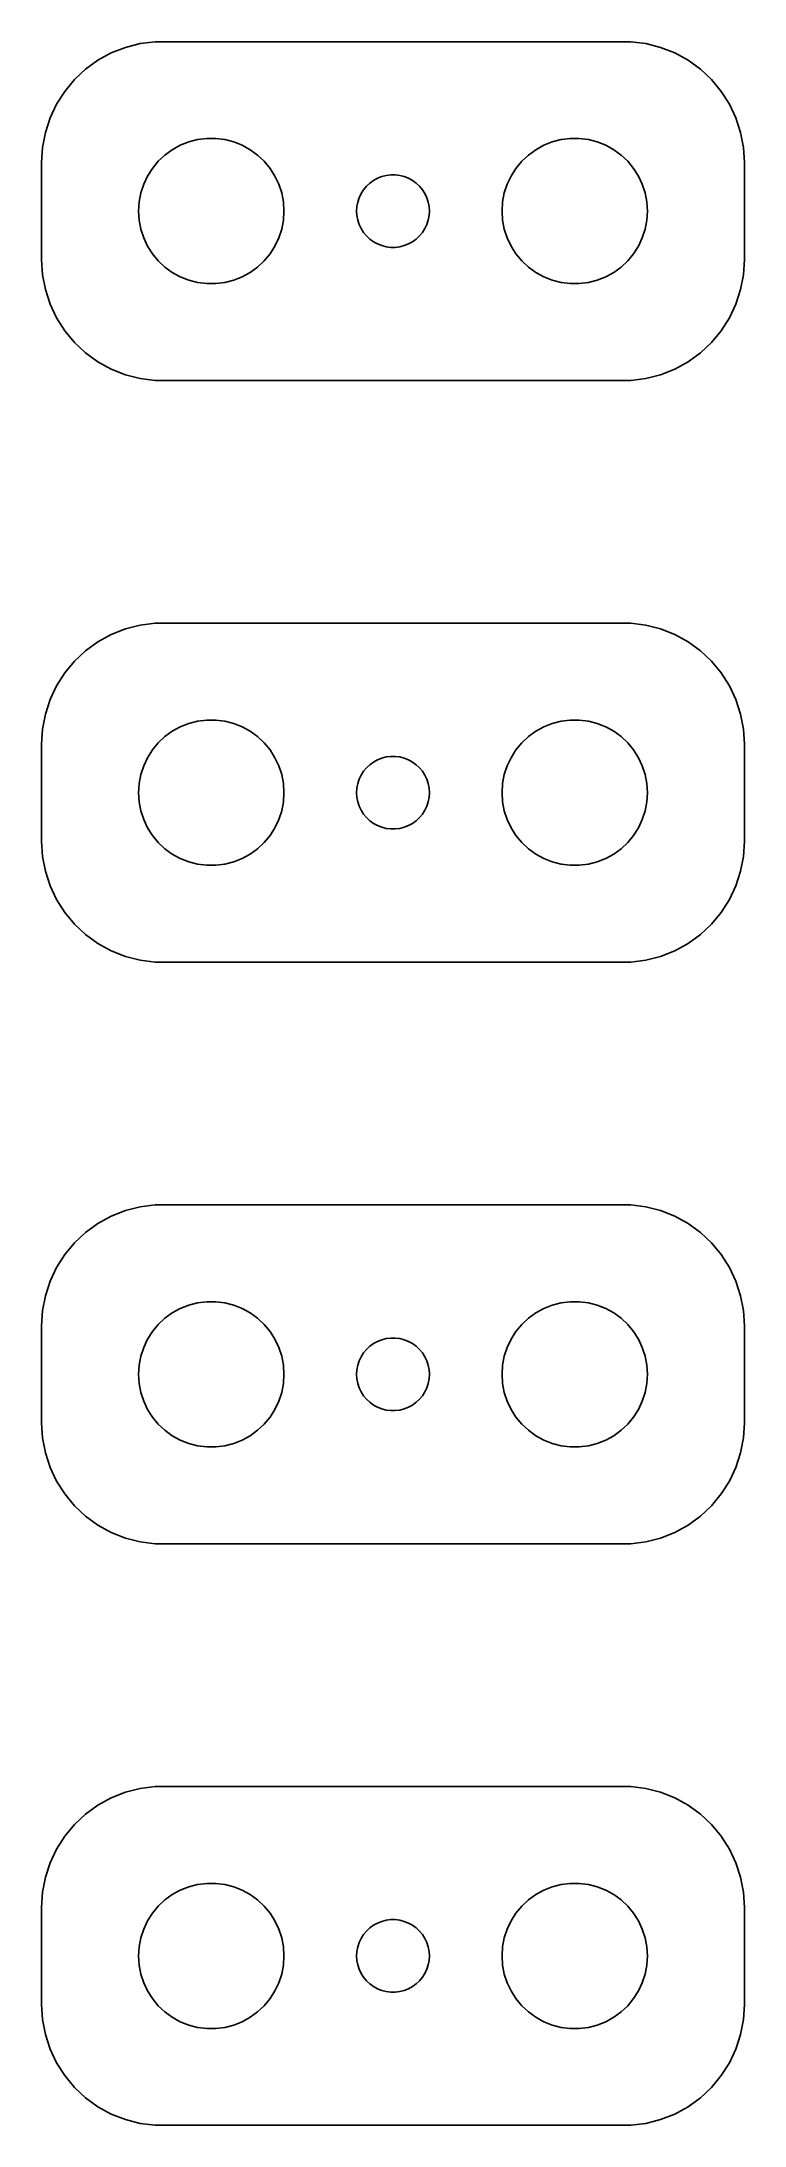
# Model space of a CAD drawing. Header units: metres. Extents: x -14.5 to 14.5, y 65 to 151.
import ezdxf

# ---------------------------------------------------------------- set-up
doc = ezdxf.new("R2010")
doc.units = ezdxf.units.M

msp = doc.modelspace()

# ---------------------------------------------------------------- linework, layer by layer
for p, q in [((-11.6289, 150.524), (-12.1791, 150.222)), ((-11.0451, 150.755), (-11.6289, 150.524)), ((-10.4369, 150.911), (-11.0451, 150.755)), ((-9.81395, 150.99), (-10.4369, 150.911)), ((9.81395, 150.99), (-9.81395, 150.99)), ((10.4369, 150.911), (9.81395, 150.99)), ((11.0451, 150.755), (10.4369, 150.911)), ((11.6289, 150.524), (11.0451, 150.755)), ((12.1791, 150.222), (11.6289, 150.524)), ((-12.6871, 149.853), (-13.1448, 149.423)), ((-12.1791, 150.222), (-12.6871, 149.853)), ((12.6871, 149.853), (12.1791, 150.222)), ((13.1448, 149.423), (12.6871, 149.853)), ((-13.5451, 148.939), (-13.8815, 148.409)), ((-13.1448, 149.423), (-13.5451, 148.939)), ((13.5451, 148.939), (13.1448, 149.423)), ((13.8815, 148.409), (13.5451, 148.939)), ((-13.8815, 148.409), (-14.1489, 147.841)), ((14.1489, 147.841), (13.8815, 148.409)), ((-14.3429, 147.243), (-14.4606, 146.627)), ((-14.1489, 147.841), (-14.3429, 147.243)), ((14.3429, 147.243), (14.1489, 147.841)), ((14.4606, 146.627), (14.3429, 147.243)), ((-14.4606, 146.627), (-14.5, 146)), ((-9.6869, 146.054), (-9.41226, 146.312)), ((-9.41226, 146.312), (-9.10747, 146.533)), ((-9.10747, 146.533), (-8.77733, 146.714)), ((-8.77733, 146.714), (-8.42705, 146.853)), ((-8.42705, 146.853), (-8.06213, 146.947)), ((-8.06213, 146.947), (-7.68837, 146.994)), ((-7.68837, 146.994), (-7.31161, 146.994)), ((-7.31161, 146.994), (-6.93785, 146.947)), ((-6.93785, 146.947), (-6.57294, 146.853)), ((-6.57294, 146.853), (-6.22266, 146.714)), ((-6.22266, 146.714), (-5.89252, 146.533)), ((-5.89252, 146.533), (-5.58772, 146.312)), ((-5.58772, 146.312), (-5.31308, 146.054)), ((5.31308, 146.054), (5.58772, 146.312)), ((5.58772, 146.312), (5.89252, 146.533)), ((5.89252, 146.533), (6.22266, 146.714)), ((6.22266, 146.714), (6.57294, 146.853)), ((6.57294, 146.853), (6.93785, 146.947)), ((6.93785, 146.947), (7.31161, 146.994)), ((7.31161, 146.994), (7.68837, 146.994)), ((7.68837, 146.994), (8.06213, 146.947)), ((8.06213, 146.947), (8.42705, 146.853)), ((8.42705, 146.853), (8.77733, 146.714)), ((8.77733, 146.714), (9.10747, 146.533)), ((9.10747, 146.533), (9.41226, 146.312)), ((9.41226, 146.312), (9.6869, 146.054)), ((14.5, 146), (14.4606, 146.627)), ((-14.5, 146), (-14.5, 142)), ((-10.2893, 145.104), (-10.1289, 145.445)), ((-10.1289, 145.445), (-9.92705, 145.763)), ((-9.92705, 145.763), (-9.6869, 146.054)), ((-5.31308, 146.054), (-5.07294, 145.763)), ((-5.07294, 145.763), (-4.87108, 145.445)), ((-4.87108, 145.445), (-4.71066, 145.104)), ((-0.803726, 145.266), (-0.638657, 145.357)), ((-0.638657, 145.357), (-0.463516, 145.427)), ((-0.463516, 145.427), (-0.281067, 145.473)), ((-0.281067, 145.473), (-0.094177, 145.497)), ((-0.094177, 145.497), (0.094177, 145.497)), ((0.094177, 145.497), (0.281067, 145.473)), ((0.281067, 145.473), (0.463516, 145.427)), ((0.463516, 145.427), (0.638657, 145.357)), ((0.638657, 145.357), (0.803726, 145.266)), ((4.71066, 145.104), (4.87108, 145.445)), ((4.87108, 145.445), (5.07294, 145.763)), ((5.07294, 145.763), (5.31308, 146.054)), ((9.6869, 146.054), (9.92705, 145.763)), ((9.92705, 145.763), (10.1289, 145.445)), ((10.1289, 145.445), (10.2893, 145.104)), ((14.5, 142), (14.5, 146)), ((-10.4763, 144.376), (-10.4057, 144.746)), ((-10.4057, 144.746), (-10.2893, 145.104)), ((-4.71066, 145.104), (-4.59424, 144.746)), ((-4.59424, 144.746), (-4.52365, 144.376)), ((-1.45287, 144.373), (-1.39465, 144.552)), ((-1.39465, 144.552), (-1.31445, 144.723)), ((-1.31445, 144.723), (-1.21352, 144.882)), ((-1.21352, 144.882), (-1.09344, 145.027)), ((-1.09344, 145.027), (-0.956131, 145.156)), ((-0.956131, 145.156), (-0.803726, 145.266)), ((0.803726, 145.266), (0.956131, 145.156)), ((0.956131, 145.156), (1.09344, 145.027)), ((1.09344, 145.027), (1.21352, 144.882)), ((1.21352, 144.882), (1.31445, 144.723)), ((1.31445, 144.723), (1.39465, 144.552)), ((1.39465, 144.552), (1.45287, 144.373)), ((4.52365, 144.376), (4.59424, 144.746)), ((4.59424, 144.746), (4.71066, 145.104)), ((10.2893, 145.104), (10.4057, 144.746)), ((10.4057, 144.746), (10.4763, 144.376)), ((-10.5, 144), (-10.4763, 144.376)), ((-10.4763, 143.624), (-10.5, 144)), ((-10.4057, 143.254), (-10.4763, 143.624)), ((-4.52365, 143.624), (-4.59424, 143.254)), ((-4.52365, 144.376), (-4.5, 144)), ((-4.5, 144), (-4.52365, 143.624)), ((-1.5, 144), (-1.48816, 144.188)), ((-1.48816, 143.812), (-1.5, 144)), ((-1.48816, 144.188), (-1.45287, 144.373)), ((-1.45287, 143.627), (-1.48816, 143.812)), ((-1.39465, 143.448), (-1.45287, 143.627)), ((1.45287, 143.627), (1.39465, 143.448)), ((1.45287, 144.373), (1.48816, 144.188)), ((1.48816, 143.812), (1.45287, 143.627)), ((1.48816, 144.188), (1.5, 144)), ((1.5, 144), (1.48816, 143.812)), ((4.5, 144), (4.52365, 144.376)), ((4.52365, 143.624), (4.5, 144)), ((4.59424, 143.254), (4.52365, 143.624)), ((10.4763, 143.624), (10.4057, 143.254)), ((10.4763, 144.376), (10.5, 144)), ((10.5, 144), (10.4763, 143.624)), ((-10.2893, 142.896), (-10.4057, 143.254)), ((-10.1289, 142.555), (-10.2893, 142.896)), ((-4.71066, 142.896), (-4.87108, 142.555)), ((-4.59424, 143.254), (-4.71066, 142.896)), ((-1.31445, 143.277), (-1.39465, 143.448)), ((-1.21352, 143.118), (-1.31445, 143.277)), ((-1.09344, 142.973), (-1.21352, 143.118)), ((-0.956131, 142.844), (-1.09344, 142.973)), ((-0.803726, 142.734), (-0.956131, 142.844)), ((-0.638657, 142.643), (-0.803726, 142.734)), ((0.803726, 142.734), (0.638657, 142.643)), ((0.956131, 142.844), (0.803726, 142.734)), ((1.09344, 142.973), (0.956131, 142.844)), ((1.21352, 143.118), (1.09344, 142.973)), ((1.31445, 143.277), (1.21352, 143.118)), ((1.39465, 143.448), (1.31445, 143.277)), ((4.71066, 142.896), (4.59424, 143.254)), ((4.87108, 142.555), (4.71066, 142.896)), ((10.2893, 142.896), (10.1289, 142.555)), ((10.4057, 143.254), (10.2893, 142.896)), ((-14.5, 142), (-14.4606, 141.373)), ((-9.92705, 142.237), (-10.1289, 142.555)), ((-9.6869, 141.946), (-9.92705, 142.237)), ((-9.41226, 141.688), (-9.6869, 141.946)), ((-5.31308, 141.946), (-5.58772, 141.688)), ((-5.07294, 142.237), (-5.31308, 141.946)), ((-4.87108, 142.555), (-5.07294, 142.237)), ((-0.463516, 142.573), (-0.638657, 142.643)), ((-0.281067, 142.527), (-0.463516, 142.573)), ((-0.094177, 142.503), (-0.281067, 142.527)), ((0.094177, 142.503), (-0.094177, 142.503)), ((0.281067, 142.527), (0.094177, 142.503)), ((0.463516, 142.573), (0.281067, 142.527)), ((0.638657, 142.643), (0.463516, 142.573)), ((5.07294, 142.237), (4.87108, 142.555)), ((5.31308, 141.946), (5.07294, 142.237)), ((5.58772, 141.688), (5.31308, 141.946)), ((9.6869, 141.946), (9.41226, 141.688)), ((9.92705, 142.237), (9.6869, 141.946)), ((10.1289, 142.555), (9.92705, 142.237)), ((14.4606, 141.373), (14.5, 142)), ((-14.4606, 141.373), (-14.3429, 140.757)), ((-9.10747, 141.467), (-9.41226, 141.688)), ((-8.77733, 141.286), (-9.10747, 141.467)), ((-8.42705, 141.147), (-8.77733, 141.286)), ((-8.06213, 141.053), (-8.42705, 141.147)), ((-7.68837, 141.006), (-8.06213, 141.053)), ((-6.93785, 141.053), (-7.31161, 141.006)), ((-6.57294, 141.147), (-6.93785, 141.053)), ((-6.22266, 141.286), (-6.57294, 141.147)), ((-5.89252, 141.467), (-6.22266, 141.286)), ((-5.58772, 141.688), (-5.89252, 141.467)), ((5.89252, 141.467), (5.58772, 141.688)), ((6.22266, 141.286), (5.89252, 141.467)), ((6.57294, 141.147), (6.22266, 141.286)), ((6.93785, 141.053), (6.57294, 141.147)), ((7.31161, 141.006), (6.93785, 141.053)), ((8.06213, 141.053), (7.68837, 141.006)), ((8.42705, 141.147), (8.06213, 141.053)), ((8.77733, 141.286), (8.42705, 141.147)), ((9.10747, 141.467), (8.77733, 141.286)), ((9.41226, 141.688), (9.10747, 141.467)), ((14.3429, 140.757), (14.4606, 141.373)), ((-14.3429, 140.757), (-14.1489, 140.159)), ((-14.1489, 140.159), (-13.8815, 139.591)), ((-7.31161, 141.006), (-7.68837, 141.006)), ((7.68837, 141.006), (7.31161, 141.006)), ((13.8815, 139.591), (14.1489, 140.159)), ((14.1489, 140.159), (14.3429, 140.757)), ((-13.8815, 139.591), (-13.5451, 139.061)), ((13.5451, 139.061), (13.8815, 139.591)), ((-13.5451, 139.061), (-13.1448, 138.577)), ((-13.1448, 138.577), (-12.6871, 138.147)), ((12.6871, 138.147), (13.1448, 138.577)), ((13.1448, 138.577), (13.5451, 139.061)), ((-12.6871, 138.147), (-12.1791, 137.778)), ((-12.1791, 137.778), (-11.6289, 137.476)), ((11.6289, 137.476), (12.1791, 137.778)), ((12.1791, 137.778), (12.6871, 138.147)), ((-11.6289, 137.476), (-11.0451, 137.245)), ((-11.0451, 137.245), (-10.4369, 137.089)), ((-10.4369, 137.089), (-9.81395, 137.01)), ((-9.81395, 137.01), (9.81395, 137.01)), ((9.81395, 137.01), (10.4369, 137.089)), ((10.4369, 137.089), (11.0451, 137.245)), ((11.0451, 137.245), (11.6289, 137.476)), ((-11.6289, 126.524), (-12.1791, 126.222)), ((-11.0451, 126.755), (-11.6289, 126.524)), ((-10.4369, 126.911), (-11.0451, 126.755)), ((-9.81395, 126.99), (-10.4369, 126.911)), ((9.81395, 126.99), (-9.81395, 126.99)), ((10.4369, 126.911), (9.81395, 126.99)), ((11.0451, 126.755), (10.4369, 126.911)), ((11.6289, 126.524), (11.0451, 126.755)), ((12.1791, 126.222), (11.6289, 126.524)), ((-12.6871, 125.853), (-13.1448, 125.423)), ((-12.1791, 126.222), (-12.6871, 125.853)), ((12.6871, 125.853), (12.1791, 126.222)), ((13.1448, 125.423), (12.6871, 125.853)), ((-13.5451, 124.939), (-13.8815, 124.409)), ((-13.1448, 125.423), (-13.5451, 124.939)), ((13.5451, 124.939), (13.1448, 125.423)), ((13.8815, 124.409), (13.5451, 124.939)), ((-14.1489, 123.841), (-14.3429, 123.243)), ((-13.8815, 124.409), (-14.1489, 123.841)), ((14.1489, 123.841), (13.8815, 124.409)), ((14.3429, 123.243), (14.1489, 123.841)), ((-14.3429, 123.243), (-14.4606, 122.627)), ((-8.06213, 122.947), (-7.68837, 122.994)), ((-7.68837, 122.994), (-7.31161, 122.994)), ((-7.31161, 122.994), (-6.93785, 122.947)), ((6.93785, 122.947), (7.31161, 122.994)), ((7.31161, 122.994), (7.68837, 122.994)), ((7.68837, 122.994), (8.06213, 122.947)), ((14.4606, 122.627), (14.3429, 123.243)), ((-14.4606, 122.627), (-14.5, 122)), ((-9.6869, 122.054), (-9.41226, 122.312)), ((-9.41226, 122.312), (-9.10747, 122.533)), ((-9.10747, 122.533), (-8.77733, 122.714)), ((-8.77733, 122.714), (-8.42705, 122.853)), ((-8.42705, 122.853), (-8.06213, 122.947)), ((-6.93785, 122.947), (-6.57294, 122.853)), ((-6.57294, 122.853), (-6.22266, 122.714)), ((-6.22266, 122.714), (-5.89252, 122.533)), ((-5.89252, 122.533), (-5.58772, 122.312)), ((-5.58772, 122.312), (-5.31308, 122.054)), ((5.31308, 122.054), (5.58772, 122.312)), ((5.58772, 122.312), (5.89252, 122.533)), ((5.89252, 122.533), (6.22266, 122.714)), ((6.22266, 122.714), (6.57294, 122.853)), ((6.57294, 122.853), (6.93785, 122.947)), ((8.06213, 122.947), (8.42705, 122.853)), ((8.42705, 122.853), (8.77733, 122.714)), ((8.77733, 122.714), (9.10747, 122.533)), ((9.10747, 122.533), (9.41226, 122.312)), ((9.41226, 122.312), (9.6869, 122.054)), ((14.5, 122), (14.4606, 122.627)), ((-14.5, 122), (-14.5, 118)), ((-10.2893, 121.104), (-10.1289, 121.445)), ((-10.1289, 121.445), (-9.92705, 121.763)), ((-9.92705, 121.763), (-9.6869, 122.054)), ((-5.31308, 122.054), (-5.07294, 121.763)), ((-5.07294, 121.763), (-4.87108, 121.445)), ((-4.87108, 121.445), (-4.71066, 121.104)), ((-0.956131, 121.156), (-0.803726, 121.266)), ((-0.803726, 121.266), (-0.638657, 121.357)), ((-0.638657, 121.357), (-0.463516, 121.427)), ((-0.463516, 121.427), (-0.281067, 121.473)), ((-0.281067, 121.473), (-0.094177, 121.497)), ((-0.094177, 121.497), (0.094177, 121.497)), ((0.094177, 121.497), (0.281067, 121.473)), ((0.281067, 121.473), (0.463516, 121.427)), ((0.463516, 121.427), (0.638657, 121.357)), ((0.638657, 121.357), (0.803726, 121.266)), ((0.803726, 121.266), (0.956131, 121.156)), ((4.71066, 121.104), (4.87108, 121.445)), ((4.87108, 121.445), (5.07294, 121.763)), ((5.07294, 121.763), (5.31308, 122.054)), ((9.6869, 122.054), (9.92705, 121.763)), ((9.92705, 121.763), (10.1289, 121.445)), ((10.1289, 121.445), (10.2893, 121.104)), ((14.5, 118), (14.5, 122)), ((-10.5, 120), (-10.4763, 120.376)), ((-10.4763, 120.376), (-10.4057, 120.746)), ((-10.4057, 120.746), (-10.2893, 121.104)), ((-4.71066, 121.104), (-4.59424, 120.746)), ((-4.59424, 120.746), (-4.52365, 120.376)), ((-4.52365, 120.376), (-4.5, 120)), ((-1.48816, 120.188), (-1.45287, 120.373)), ((-1.45287, 120.373), (-1.39465, 120.552)), ((-1.39465, 120.552), (-1.31445, 120.723)), ((-1.31445, 120.723), (-1.21352, 120.882)), ((-1.21352, 120.882), (-1.09344, 121.027)), ((-1.09344, 121.027), (-0.956131, 121.156)), ((0.956131, 121.156), (1.09344, 121.027)), ((1.09344, 121.027), (1.21352, 120.882)), ((1.21352, 120.882), (1.31445, 120.723)), ((1.31445, 120.723), (1.39465, 120.552)), ((1.39465, 120.552), (1.45287, 120.373)), ((1.45287, 120.373), (1.48816, 120.188)), ((4.5, 120), (4.52365, 120.376)), ((4.52365, 120.376), (4.59424, 120.746)), ((4.59424, 120.746), (4.71066, 121.104)), ((10.2893, 121.104), (10.4057, 120.746)), ((10.4057, 120.746), (10.4763, 120.376)), ((10.4763, 120.376), (10.5, 120)), ((-10.4763, 119.624), (-10.5, 120)), ((-10.4057, 119.254), (-10.4763, 119.624)), ((-4.52365, 119.624), (-4.59424, 119.254)), ((-4.5, 120), (-4.52365, 119.624)), ((-1.5, 120), (-1.48816, 120.188)), ((-1.48816, 119.812), (-1.5, 120)), ((-1.45287, 119.627), (-1.48816, 119.812)), ((-1.39465, 119.448), (-1.45287, 119.627)), ((1.45287, 119.627), (1.39465, 119.448)), ((1.48816, 119.812), (1.45287, 119.627)), ((1.48816, 120.188), (1.5, 120)), ((1.5, 120), (1.48816, 119.812)), ((4.52365, 119.624), (4.5, 120)), ((4.59424, 119.254), (4.52365, 119.624)), ((10.4763, 119.624), (10.4057, 119.254)), ((10.5, 120), (10.4763, 119.624)), ((-10.2893, 118.896), (-10.4057, 119.254)), ((-10.1289, 118.555), (-10.2893, 118.896)), ((-4.71066, 118.896), (-4.87108, 118.555)), ((-4.59424, 119.254), (-4.71066, 118.896)), ((-1.31445, 119.277), (-1.39465, 119.448)), ((-1.21352, 119.118), (-1.31445, 119.277)), ((-1.09344, 118.973), (-1.21352, 119.118)), ((-0.956131, 118.844), (-1.09344, 118.973)), ((-0.803726, 118.734), (-0.956131, 118.844)), ((-0.638657, 118.643), (-0.803726, 118.734)), ((0.803726, 118.734), (0.638657, 118.643)), ((0.956131, 118.844), (0.803726, 118.734)), ((1.09344, 118.973), (0.956131, 118.844)), ((1.21352, 119.118), (1.09344, 118.973)), ((1.31445, 119.277), (1.21352, 119.118)), ((1.39465, 119.448), (1.31445, 119.277)), ((4.71066, 118.896), (4.59424, 119.254)), ((4.87108, 118.555), (4.71066, 118.896)), ((10.2893, 118.896), (10.1289, 118.555)), ((10.4057, 119.254), (10.2893, 118.896)), ((-14.5, 118), (-14.4606, 117.373)), ((-9.92705, 118.237), (-10.1289, 118.555)), ((-9.6869, 117.946), (-9.92705, 118.237)), ((-9.41226, 117.688), (-9.6869, 117.946)), ((-5.31308, 117.946), (-5.58772, 117.688)), ((-5.07294, 118.237), (-5.31308, 117.946)), ((-4.87108, 118.555), (-5.07294, 118.237)), ((-0.463516, 118.573), (-0.638657, 118.643)), ((-0.281067, 118.527), (-0.463516, 118.573)), ((-0.094177, 118.503), (-0.281067, 118.527)), ((0.094177, 118.503), (-0.094177, 118.503)), ((0.281067, 118.527), (0.094177, 118.503)), ((0.463516, 118.573), (0.281067, 118.527)), ((0.638657, 118.643), (0.463516, 118.573)), ((5.07294, 118.237), (4.87108, 118.555)), ((5.31308, 117.946), (5.07294, 118.237)), ((5.58772, 117.688), (5.31308, 117.946)), ((9.6869, 117.946), (9.41226, 117.688)), ((9.92705, 118.237), (9.6869, 117.946)), ((10.1289, 118.555), (9.92705, 118.237)), ((14.4606, 117.373), (14.5, 118)), ((-14.4606, 117.373), (-14.3429, 116.757)), ((-9.10747, 117.467), (-9.41226, 117.688)), ((-8.77733, 117.286), (-9.10747, 117.467)), ((-8.42705, 117.147), (-8.77733, 117.286)), ((-8.06213, 117.053), (-8.42705, 117.147)), ((-7.68837, 117.006), (-8.06213, 117.053)), ((-7.31161, 117.006), (-7.68837, 117.006)), ((-6.93785, 117.053), (-7.31161, 117.006)), ((-6.57294, 117.147), (-6.93785, 117.053)), ((-6.22266, 117.286), (-6.57294, 117.147)), ((-5.89252, 117.467), (-6.22266, 117.286)), ((-5.58772, 117.688), (-5.89252, 117.467)), ((5.89252, 117.467), (5.58772, 117.688)), ((6.22266, 117.286), (5.89252, 117.467)), ((6.57294, 117.147), (6.22266, 117.286)), ((6.93785, 117.053), (6.57294, 117.147)), ((7.31161, 117.006), (6.93785, 117.053)), ((7.68837, 117.006), (7.31161, 117.006)), ((8.06213, 117.053), (7.68837, 117.006)), ((8.42705, 117.147), (8.06213, 117.053)), ((8.77733, 117.286), (8.42705, 117.147)), ((9.10747, 117.467), (8.77733, 117.286)), ((9.41226, 117.688), (9.10747, 117.467)), ((14.3429, 116.757), (14.4606, 117.373)), ((-14.3429, 116.757), (-14.1489, 116.159)), ((-14.1489, 116.159), (-13.8815, 115.591)), ((13.8815, 115.591), (14.1489, 116.159)), ((14.1489, 116.159), (14.3429, 116.757)), ((-13.8815, 115.591), (-13.5451, 115.061)), ((13.5451, 115.061), (13.8815, 115.591)), ((-13.5451, 115.061), (-13.1448, 114.577)), ((-13.1448, 114.577), (-12.6871, 114.147)), ((12.6871, 114.147), (13.1448, 114.577)), ((13.1448, 114.577), (13.5451, 115.061)), ((-12.6871, 114.147), (-12.1791, 113.778)), ((-12.1791, 113.778), (-11.6289, 113.476)), ((11.6289, 113.476), (12.1791, 113.778)), ((12.1791, 113.778), (12.6871, 114.147)), ((-11.6289, 113.476), (-11.0451, 113.245)), ((-11.0451, 113.245), (-10.4369, 113.089)), ((-10.4369, 113.089), (-9.81395, 113.01)), ((-9.81395, 113.01), (9.81395, 113.01)), ((9.81395, 113.01), (10.4369, 113.089)), ((10.4369, 113.089), (11.0451, 113.245)), ((11.0451, 113.245), (11.6289, 113.476)), ((-11.6289, 102.524), (-12.1791, 102.222)), ((-11.0451, 102.755), (-11.6289, 102.524)), ((-10.4369, 102.911), (-11.0451, 102.755)), ((-9.81395, 102.99), (-10.4369, 102.911)), ((9.81395, 102.99), (-9.81395, 102.99)), ((10.4369, 102.911), (9.81395, 102.99)), ((11.0451, 102.755), (10.4369, 102.911)), ((11.6289, 102.524), (11.0451, 102.755)), ((12.1791, 102.222), (11.6289, 102.524)), ((-12.6871, 101.853), (-13.1448, 101.423)), ((-12.1791, 102.222), (-12.6871, 101.853)), ((12.6871, 101.853), (12.1791, 102.222)), ((13.1448, 101.423), (12.6871, 101.853)), ((-13.5451, 100.939), (-13.8815, 100.409)), ((-13.1448, 101.423), (-13.5451, 100.939)), ((13.5451, 100.939), (13.1448, 101.423)), ((13.8815, 100.409), (13.5451, 100.939)), ((-14.1489, 99.8406), (-14.3429, 99.2434)), ((-13.8815, 100.409), (-14.1489, 99.8406)), ((14.1489, 99.8406), (13.8815, 100.409)), ((14.3429, 99.2434), (14.1489, 99.8406)), ((-14.3429, 99.2434), (-14.4606, 98.6267)), ((-8.42705, 98.8532), (-8.06213, 98.9469)), ((-8.06213, 98.9469), (-7.68837, 98.9941)), ((-7.68837, 98.9941), (-7.31161, 98.9941)), ((-7.31161, 98.9941), (-6.93785, 98.9469)), ((-6.93785, 98.9469), (-6.57294, 98.8532)), ((6.57294, 98.8532), (6.93785, 98.9469)), ((6.93785, 98.9469), (7.31161, 98.9941)), ((7.31161, 98.9941), (7.68837, 98.9941)), ((7.68837, 98.9941), (8.06213, 98.9469)), ((8.06213, 98.9469), (8.42705, 98.8532)), ((14.4606, 98.6267), (14.3429, 99.2434)), ((-14.4606, 98.6267), (-14.5, 98)), ((-9.92705, 97.7634), (-9.6869, 98.0536)), ((-9.6869, 98.0536), (-9.41226, 98.3115)), ((-9.41226, 98.3115), (-9.10747, 98.533)), ((-9.10747, 98.533), (-8.77733, 98.7145)), ((-8.77733, 98.7145), (-8.42705, 98.8532)), ((-6.57294, 98.8532), (-6.22266, 98.7145)), ((-6.22266, 98.7145), (-5.89252, 98.533)), ((-5.89252, 98.533), (-5.58772, 98.3115)), ((-5.58772, 98.3115), (-5.31308, 98.0536)), ((-5.31308, 98.0536), (-5.07294, 97.7634)), ((5.07294, 97.7634), (5.31308, 98.0536)), ((5.31308, 98.0536), (5.58772, 98.3115)), ((5.58772, 98.3115), (5.89252, 98.533)), ((5.89252, 98.533), (6.22266, 98.7145)), ((6.22266, 98.7145), (6.57294, 98.8532)), ((8.42705, 98.8532), (8.77733, 98.7145)), ((8.77733, 98.7145), (9.10747, 98.533)), ((9.10747, 98.533), (9.41226, 98.3115)), ((9.41226, 98.3115), (9.6869, 98.0536)), ((9.6869, 98.0536), (9.92705, 97.7634)), ((14.5, 98), (14.4606, 98.6267)), ((-14.5, 98), (-14.5, 94)), ((-10.2893, 97.1044), (-10.1289, 97.4453)), ((-10.1289, 97.4453), (-9.92705, 97.7634)), ((-5.07294, 97.7634), (-4.87108, 97.4453)), ((-4.87108, 97.4453), (-4.71066, 97.1044)), ((-0.956131, 97.1558), (-0.803726, 97.2665)), ((-0.803726, 97.2665), (-0.638657, 97.3572)), ((-0.638657, 97.3572), (-0.463516, 97.4266)), ((-0.463516, 97.4266), (-0.281067, 97.4734)), ((-0.281067, 97.4734), (-0.094177, 97.497)), ((-0.094177, 97.497), (0.094177, 97.497)), ((0.094177, 97.497), (0.281067, 97.4734)), ((0.281067, 97.4734), (0.463516, 97.4266)), ((0.463516, 97.4266), (0.638657, 97.3572)), ((0.638657, 97.3572), (0.803726, 97.2665)), ((0.803726, 97.2665), (0.956131, 97.1558)), ((4.71066, 97.1044), (4.87108, 97.4453)), ((4.87108, 97.4453), (5.07294, 97.7634)), ((9.92705, 97.7634), (10.1289, 97.4453)), ((10.1289, 97.4453), (10.2893, 97.1044)), ((14.5, 94), (14.5, 98)), ((-10.5, 96), (-10.4763, 96.376)), ((-10.4763, 96.376), (-10.4057, 96.7461)), ((-10.4057, 96.7461), (-10.2893, 97.1044)), ((-4.71066, 97.1044), (-4.59424, 96.7461)), ((-4.59424, 96.7461), (-4.52365, 96.376)), ((-4.52365, 96.376), (-4.5, 96)), ((-1.48816, 96.188), (-1.45287, 96.373)), ((-1.45287, 96.373), (-1.39465, 96.5522)), ((-1.39465, 96.5522), (-1.31445, 96.7226)), ((-1.31445, 96.7226), (-1.21352, 96.8817)), ((-1.21352, 96.8817), (-1.09344, 97.0268)), ((-1.09344, 97.0268), (-0.956131, 97.1558)), ((0.956131, 97.1558), (1.09344, 97.0268)), ((1.09344, 97.0268), (1.21352, 96.8817)), ((1.21352, 96.8817), (1.31445, 96.7226)), ((1.31445, 96.7226), (1.39465, 96.5522)), ((1.39465, 96.5522), (1.45287, 96.373)), ((1.45287, 96.373), (1.48816, 96.188)), ((4.5, 96), (4.52365, 96.376)), ((4.52365, 96.376), (4.59424, 96.7461)), ((4.59424, 96.7461), (4.71066, 97.1044)), ((10.2893, 97.1044), (10.4057, 96.7461)), ((10.4057, 96.7461), (10.4763, 96.376)), ((10.4763, 96.376), (10.5, 96)), ((-10.4763, 95.624), (-10.5, 96)), ((-10.4057, 95.2539), (-10.4763, 95.624)), ((-4.52365, 95.624), (-4.59424, 95.2539)), ((-4.5, 96), (-4.52365, 95.624)), ((-1.5, 96), (-1.48816, 96.188)), ((-1.48816, 95.812), (-1.5, 96)), ((-1.45287, 95.627), (-1.48816, 95.812)), ((-1.39465, 95.4478), (-1.45287, 95.627)), ((-1.31445, 95.2774), (-1.39465, 95.4478)), ((1.39465, 95.4478), (1.31445, 95.2774)), ((1.45287, 95.627), (1.39465, 95.4478)), ((1.48816, 95.812), (1.45287, 95.627)), ((1.48816, 96.188), (1.5, 96)), ((1.5, 96), (1.48816, 95.812)), ((4.52365, 95.624), (4.5, 96)), ((4.59424, 95.2539), (4.52365, 95.624)), ((10.4763, 95.624), (10.4057, 95.2539)), ((10.5, 96), (10.4763, 95.624)), ((-10.2893, 94.8956), (-10.4057, 95.2539)), ((-10.1289, 94.5547), (-10.2893, 94.8956)), ((-4.71066, 94.8956), (-4.87108, 94.5547)), ((-4.59424, 95.2539), (-4.71066, 94.8956)), ((-1.21352, 95.1183), (-1.31445, 95.2774)), ((-1.09344, 94.9732), (-1.21352, 95.1183)), ((-0.956131, 94.8442), (-1.09344, 94.9732)), ((-0.803726, 94.7335), (-0.956131, 94.8442)), ((-0.638657, 94.6428), (-0.803726, 94.7335)), ((-0.463516, 94.5734), (-0.638657, 94.6428)), ((0.638657, 94.6428), (0.463516, 94.5734)), ((0.803726, 94.7335), (0.638657, 94.6428)), ((0.956131, 94.8442), (0.803726, 94.7335)), ((1.09344, 94.9732), (0.956131, 94.8442)), ((1.21352, 95.1183), (1.09344, 94.9732)), ((1.31445, 95.2774), (1.21352, 95.1183)), ((4.71066, 94.8956), (4.59424, 95.2539)), ((4.87108, 94.5547), (4.71066, 94.8956)), ((10.2893, 94.8956), (10.1289, 94.5547)), ((10.4057, 95.2539), (10.2893, 94.8956)), ((-14.5, 94), (-14.4606, 93.3733)), ((-9.92705, 94.2366), (-10.1289, 94.5547)), ((-9.6869, 93.9464), (-9.92705, 94.2366)), ((-9.41226, 93.6885), (-9.6869, 93.9464)), ((-5.31308, 93.9464), (-5.58772, 93.6885)), ((-5.07294, 94.2366), (-5.31308, 93.9464)), ((-4.87108, 94.5547), (-5.07294, 94.2366)), ((-0.281067, 94.5266), (-0.463516, 94.5734)), ((-0.094177, 94.503), (-0.281067, 94.5266)), ((0.094177, 94.503), (-0.094177, 94.503)), ((0.281067, 94.5266), (0.094177, 94.503)), ((0.463516, 94.5734), (0.281067, 94.5266)), ((5.07294, 94.2366), (4.87108, 94.5547)), ((5.31308, 93.9464), (5.07294, 94.2366)), ((5.58772, 93.6885), (5.31308, 93.9464)), ((9.6869, 93.9464), (9.41226, 93.6885)), ((9.92705, 94.2366), (9.6869, 93.9464)), ((10.1289, 94.5547), (9.92705, 94.2366)), ((14.4606, 93.3733), (14.5, 94)), ((-14.4606, 93.3733), (-14.3429, 92.7566)), ((-9.10747, 93.467), (-9.41226, 93.6885)), ((-8.77733, 93.2855), (-9.10747, 93.467)), ((-8.42705, 93.1468), (-8.77733, 93.2855)), ((-8.06213, 93.0531), (-8.42705, 93.1468)), ((-7.68837, 93.0059), (-8.06213, 93.0531)), ((-7.31161, 93.0059), (-7.68837, 93.0059)), ((-6.93785, 93.0531), (-7.31161, 93.0059)), ((-6.57294, 93.1468), (-6.93785, 93.0531)), ((-6.22266, 93.2855), (-6.57294, 93.1468)), ((-5.89252, 93.467), (-6.22266, 93.2855)), ((-5.58772, 93.6885), (-5.89252, 93.467)), ((5.89252, 93.467), (5.58772, 93.6885)), ((6.22266, 93.2855), (5.89252, 93.467)), ((6.57294, 93.1468), (6.22266, 93.2855)), ((6.93785, 93.0531), (6.57294, 93.1468)), ((7.31161, 93.0059), (6.93785, 93.0531)), ((7.68837, 93.0059), (7.31161, 93.0059)), ((8.06213, 93.0531), (7.68837, 93.0059)), ((8.42705, 93.1468), (8.06213, 93.0531)), ((8.77733, 93.2855), (8.42705, 93.1468)), ((9.10747, 93.467), (8.77733, 93.2855)), ((9.41226, 93.6885), (9.10747, 93.467)), ((14.3429, 92.7566), (14.4606, 93.3733)), ((-14.3429, 92.7566), (-14.1489, 92.1594)), ((-14.1489, 92.1594), (-13.8815, 91.5912)), ((13.8815, 91.5912), (14.1489, 92.1594)), ((14.1489, 92.1594), (14.3429, 92.7566)), ((-13.8815, 91.5912), (-13.5451, 91.0611)), ((13.5451, 91.0611), (13.8815, 91.5912)), ((-13.5451, 91.0611), (-13.1448, 90.5773)), ((-13.1448, 90.5773), (-12.6871, 90.1474)), ((12.6871, 90.1474), (13.1448, 90.5773)), ((13.1448, 90.5773), (13.5451, 91.0611)), ((-12.6871, 90.1474), (-12.1791, 89.7784)), ((-12.1791, 89.7784), (-11.6289, 89.4759)), ((-11.6289, 89.4759), (-11.0451, 89.2447)), ((11.0451, 89.2447), (11.6289, 89.4759)), ((11.6289, 89.4759), (12.1791, 89.7784)), ((12.1791, 89.7784), (12.6871, 90.1474)), ((-11.0451, 89.2447), (-10.4369, 89.0886)), ((-10.4369, 89.0886), (-9.81395, 89.0099)), ((-9.81395, 89.0099), (9.81395, 89.0099)), ((9.81395, 89.0099), (10.4369, 89.0886)), ((10.4369, 89.0886), (11.0451, 89.2447)), ((-11.6289, 78.5241), (-12.1791, 78.2216)), ((-11.0451, 78.7553), (-11.6289, 78.5241)), ((-10.4369, 78.9114), (-11.0451, 78.7553)), ((-9.81395, 78.9901), (-10.4369, 78.9114)), ((9.81395, 78.9901), (-9.81395, 78.9901)), ((10.4369, 78.9114), (9.81395, 78.9901)), ((11.0451, 78.7553), (10.4369, 78.9114)), ((11.6289, 78.5241), (11.0451, 78.7553)), ((12.1791, 78.2216), (11.6289, 78.5241)), ((-13.1448, 77.4227), (-13.5451, 76.9389)), ((-12.6871, 77.8526), (-13.1448, 77.4227)), ((-12.1791, 78.2216), (-12.6871, 77.8526)), ((12.6871, 77.8526), (12.1791, 78.2216)), ((13.1448, 77.4227), (12.6871, 77.8526)), ((13.5451, 76.9389), (13.1448, 77.4227)), ((-13.5451, 76.9389), (-13.8815, 76.4088)), ((13.8815, 76.4088), (13.5451, 76.9389)), ((-14.1489, 75.8406), (-14.3429, 75.2434)), ((-13.8815, 76.4088), (-14.1489, 75.8406)), ((14.1489, 75.8406), (13.8815, 76.4088)), ((14.3429, 75.2434), (14.1489, 75.8406)), ((-14.3429, 75.2434), (-14.4606, 74.6267)), ((-8.77733, 74.7145), (-8.42705, 74.8532)), ((-8.42705, 74.8532), (-8.06213, 74.9469)), ((-8.06213, 74.9469), (-7.68837, 74.9941)), ((-7.68837, 74.9941), (-7.31161, 74.9941)), ((-7.31161, 74.9941), (-6.93785, 74.9469)), ((-6.93785, 74.9469), (-6.57294, 74.8532)), ((-6.57294, 74.8532), (-6.22266, 74.7145)), ((6.22266, 74.7145), (6.57294, 74.8532)), ((6.57294, 74.8532), (6.93785, 74.9469)), ((6.93785, 74.9469), (7.31161, 74.9941)), ((7.31161, 74.9941), (7.68837, 74.9941)), ((7.68837, 74.9941), (8.06213, 74.9469)), ((8.06213, 74.9469), (8.42705, 74.8532)), ((8.42705, 74.8532), (8.77733, 74.7145)), ((14.4606, 74.6267), (14.3429, 75.2434)), ((-14.4606, 74.6267), (-14.5, 74)), ((-14.5, 74), (-14.5, 70)), ((-9.92705, 73.7634), (-9.6869, 74.0536)), ((-9.6869, 74.0536), (-9.41226, 74.3115)), ((-9.41226, 74.3115), (-9.10747, 74.533)), ((-9.10747, 74.533), (-8.77733, 74.7145)), ((-6.22266, 74.7145), (-5.89252, 74.533)), ((-5.89252, 74.533), (-5.58772, 74.3115)), ((-5.58772, 74.3115), (-5.31308, 74.0536)), ((-5.31308, 74.0536), (-5.07294, 73.7634)), ((5.07294, 73.7634), (5.31308, 74.0536)), ((5.31308, 74.0536), (5.58772, 74.3115)), ((5.58772, 74.3115), (5.89252, 74.533)), ((5.89252, 74.533), (6.22266, 74.7145)), ((8.77733, 74.7145), (9.10747, 74.533)), ((9.10747, 74.533), (9.41226, 74.3115)), ((9.41226, 74.3115), (9.6869, 74.0536)), ((9.6869, 74.0536), (9.92705, 73.7634)), ((14.5, 74), (14.4606, 74.6267)), ((14.5, 70), (14.5, 74)), ((-10.4057, 72.7461), (-10.2893, 73.1044)), ((-10.2893, 73.1044), (-10.1289, 73.4453)), ((-10.1289, 73.4453), (-9.92705, 73.7634)), ((-5.07294, 73.7634), (-4.87108, 73.4453)), ((-4.87108, 73.4453), (-4.71066, 73.1044)), ((-4.71066, 73.1044), (-4.59424, 72.7461)), ((-1.09344, 73.0268), (-0.956131, 73.1558)), ((-0.956131, 73.1558), (-0.803726, 73.2665)), ((-0.803726, 73.2665), (-0.638657, 73.3572)), ((-0.638657, 73.3572), (-0.463516, 73.4266)), ((-0.463516, 73.4266), (-0.281067, 73.4734)), ((-0.281067, 73.4734), (-0.094177, 73.497)), ((-0.094177, 73.497), (0.094177, 73.497)), ((0.094177, 73.497), (0.281067, 73.4734)), ((0.281067, 73.4734), (0.463516, 73.4266)), ((0.463516, 73.4266), (0.638657, 73.3572)), ((0.638657, 73.3572), (0.803726, 73.2665)), ((0.803726, 73.2665), (0.956131, 73.1558)), ((0.956131, 73.1558), (1.09344, 73.0268)), ((4.59424, 72.7461), (4.71066, 73.1044)), ((4.71066, 73.1044), (4.87108, 73.4453)), ((4.87108, 73.4453), (5.07294, 73.7634)), ((9.92705, 73.7634), (10.1289, 73.4453)), ((10.1289, 73.4453), (10.2893, 73.1044)), ((10.2893, 73.1044), (10.4057, 72.7461)), ((-10.5, 72), (-10.4763, 72.376)), ((-10.4763, 72.376), (-10.4057, 72.7461)), ((-4.59424, 72.7461), (-4.52365, 72.376)), ((-4.52365, 72.376), (-4.5, 72)), ((-1.48816, 72.188), (-1.45287, 72.373)), ((-1.45287, 72.373), (-1.39465, 72.5522)), ((-1.39465, 72.5522), (-1.31445, 72.7226)), ((-1.31445, 72.7226), (-1.21352, 72.8817)), ((-1.21352, 72.8817), (-1.09344, 73.0268)), ((1.09344, 73.0268), (1.21352, 72.8817)), ((1.21352, 72.8817), (1.31445, 72.7226)), ((1.31445, 72.7226), (1.39465, 72.5522)), ((1.39465, 72.5522), (1.45287, 72.373)), ((1.45287, 72.373), (1.48816, 72.188)), ((4.5, 72), (4.52365, 72.376)), ((4.52365, 72.376), (4.59424, 72.7461)), ((10.4057, 72.7461), (10.4763, 72.376)), ((10.4763, 72.376), (10.5, 72)), ((-10.4763, 71.624), (-10.5, 72)), ((-10.4057, 71.2539), (-10.4763, 71.624)), ((-4.52365, 71.624), (-4.59424, 71.2539)), ((-4.5, 72), (-4.52365, 71.624)), ((-1.5, 72), (-1.48816, 72.188)), ((-1.48816, 71.812), (-1.5, 72)), ((-1.45287, 71.627), (-1.48816, 71.812)), ((-1.39465, 71.4478), (-1.45287, 71.627)), ((-1.31445, 71.2774), (-1.39465, 71.4478)), ((1.39465, 71.4478), (1.31445, 71.2774)), ((1.45287, 71.627), (1.39465, 71.4478)), ((1.48816, 71.812), (1.45287, 71.627)), ((1.48816, 72.188), (1.5, 72)), ((1.5, 72), (1.48816, 71.812)), ((4.52365, 71.624), (4.5, 72)), ((4.59424, 71.2539), (4.52365, 71.624)), ((10.4763, 71.624), (10.4057, 71.2539)), ((10.5, 72), (10.4763, 71.624)), ((-10.2893, 70.8956), (-10.4057, 71.2539)), ((-10.1289, 70.5547), (-10.2893, 70.8956)), ((-9.92705, 70.2366), (-10.1289, 70.5547)), ((-4.87108, 70.5547), (-5.07294, 70.2366)), ((-4.71066, 70.8956), (-4.87108, 70.5547)), ((-4.59424, 71.2539), (-4.71066, 70.8956)), ((-1.21352, 71.1183), (-1.31445, 71.2774)), ((-1.09344, 70.9732), (-1.21352, 71.1183)), ((-0.956131, 70.8442), (-1.09344, 70.9732)), ((-0.803726, 70.7335), (-0.956131, 70.8442)), ((-0.638657, 70.6428), (-0.803726, 70.7335)), ((-0.463516, 70.5734), (-0.638657, 70.6428)), ((-0.281067, 70.5266), (-0.463516, 70.5734)), ((-0.094177, 70.503), (-0.281067, 70.5266)), ((0.281067, 70.5266), (0.094177, 70.503)), ((0.463516, 70.5734), (0.281067, 70.5266)), ((0.638657, 70.6428), (0.463516, 70.5734)), ((0.803726, 70.7335), (0.638657, 70.6428)), ((0.956131, 70.8442), (0.803726, 70.7335)), ((1.09344, 70.9732), (0.956131, 70.8442)), ((1.21352, 71.1183), (1.09344, 70.9732)), ((1.31445, 71.2774), (1.21352, 71.1183)), ((4.71066, 70.8956), (4.59424, 71.2539)), ((4.87108, 70.5547), (4.71066, 70.8956)), ((5.07294, 70.2366), (4.87108, 70.5547)), ((10.1289, 70.5547), (9.92705, 70.2366)), ((10.2893, 70.8956), (10.1289, 70.5547)), ((10.4057, 71.2539), (10.2893, 70.8956)), ((-14.5, 70), (-14.4606, 69.3733)), ((-9.6869, 69.9464), (-9.92705, 70.2366)), ((-9.41226, 69.6885), (-9.6869, 69.9464)), ((-9.10747, 69.467), (-9.41226, 69.6885)), ((-5.58772, 69.6885), (-5.89252, 69.467)), ((-5.31308, 69.9464), (-5.58772, 69.6885)), ((-5.07294, 70.2366), (-5.31308, 69.9464)), ((0.094177, 70.503), (-0.094177, 70.503)), ((5.31308, 69.9464), (5.07294, 70.2366)), ((5.58772, 69.6885), (5.31308, 69.9464)), ((5.89252, 69.467), (5.58772, 69.6885)), ((9.41226, 69.6885), (9.10747, 69.467)), ((9.6869, 69.9464), (9.41226, 69.6885)), ((9.92705, 70.2366), (9.6869, 69.9464)), ((14.4606, 69.3733), (14.5, 70)), ((-14.4606, 69.3733), (-14.3429, 68.7566)), ((-8.77733, 69.2855), (-9.10747, 69.467)), ((-8.42705, 69.1468), (-8.77733, 69.2855)), ((-8.06213, 69.0531), (-8.42705, 69.1468)), ((-7.68837, 69.0059), (-8.06213, 69.0531)), ((-7.31161, 69.0059), (-7.68837, 69.0059)), ((-6.93785, 69.0531), (-7.31161, 69.0059)), ((-6.57294, 69.1468), (-6.93785, 69.0531)), ((-6.22266, 69.2855), (-6.57294, 69.1468)), ((-5.89252, 69.467), (-6.22266, 69.2855)), ((6.22266, 69.2855), (5.89252, 69.467)), ((6.57294, 69.1468), (6.22266, 69.2855)), ((6.93785, 69.0531), (6.57294, 69.1468)), ((7.31161, 69.0059), (6.93785, 69.0531)), ((7.68837, 69.0059), (7.31161, 69.0059)), ((8.06213, 69.0531), (7.68837, 69.0059)), ((8.42705, 69.1468), (8.06213, 69.0531)), ((8.77733, 69.2855), (8.42705, 69.1468)), ((9.10747, 69.467), (8.77733, 69.2855)), ((14.3429, 68.7566), (14.4606, 69.3733)), ((-14.3429, 68.7566), (-14.1489, 68.1594)), ((-14.1489, 68.1594), (-13.8815, 67.5912)), ((13.8815, 67.5912), (14.1489, 68.1594)), ((14.1489, 68.1594), (14.3429, 68.7566)), ((-13.8815, 67.5912), (-13.5451, 67.0611)), ((13.5451, 67.0611), (13.8815, 67.5912)), ((-13.5451, 67.0611), (-13.1448, 66.5773)), ((-13.1448, 66.5773), (-12.6871, 66.1474)), ((12.6871, 66.1474), (13.1448, 66.5773)), ((13.1448, 66.5773), (13.5451, 67.0611)), ((-12.6871, 66.1474), (-12.1791, 65.7784)), ((-12.1791, 65.7784), (-11.6289, 65.4759)), ((-11.6289, 65.4759), (-11.0451, 65.2447)), ((11.0451, 65.2447), (11.6289, 65.4759)), ((11.6289, 65.4759), (12.1791, 65.7784)), ((12.1791, 65.7784), (12.6871, 66.1474)), ((-11.0451, 65.2447), (-10.4369, 65.0886)), ((-10.4369, 65.0886), (-9.81395, 65.0099)), ((-9.81395, 65.0099), (9.81395, 65.0099)), ((9.81395, 65.0099), (10.4369, 65.0886)), ((10.4369, 65.0886), (11.0451, 65.2447))]:
    msp.add_line(p, q)

doc.saveas('drawing.dxf')
